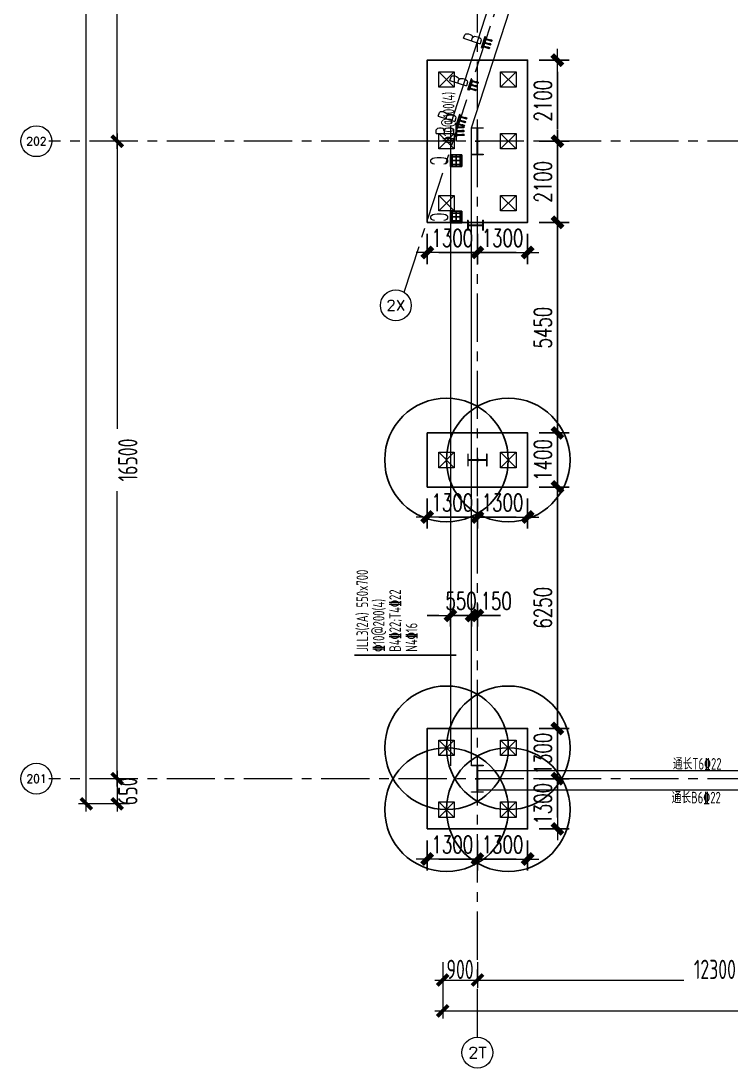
# Model space of a CAD drawing. Extents: x -1201378 to 2367219, y -619313 to 244905.
# Drawn here: x -251880 to -233490, y -71587 to -44484 of the extents above; entities that cross this region are included whole.
import ezdxf
from ezdxf.enums import TextEntityAlignment as Align

# ---------------------------------------------------------------- set-up
doc = ezdxf.new("R2010")
doc.units = 0
doc.header["$LTSCALE"] = 1000
doc.linetypes.add('CENTER', pattern=[2, 1.25, -0.25, 0.25, -0.25])
doc.layers.get('0').update_dxf_attribs({"linetype": 'CONTINUOUS'})
doc.layers.get('Defpoints').update_dxf_attribs({"linetype": 'CONTINUOUS'})
for name, color, linetype in [('!ZN1-填充-8', 8, 'CONTINUOUS'), ('2钢材断面', 2, 'CONTINUOUS'), ('30预埋件', 30, 'CONTINUOUS'), ('40钢材投影', 40, 'CONTINUOUS'), ('A-AXIS-DP', 126, 'CONTINUOUS'), ('ALT_CEN-0-30', 1, 'CENTER'), ('S-DOTE1', 140, 'CENTER'), ('S-HATCH1-W', 252, 'CONTINUOUS'), ('S-SKL-H', 151, 'CONTINUOUS'), ('结构轮廓线', 1, 'CONTINUOUS')]:
    doc.layers.add(name, color=color, linetype=linetype)
for name, color, linetype, lineweight in [('S-axis', 111, 'CONTINUOUS', 0), ('S-bkl', 4, 'CONTINUOUS', 0), ('S-col', 2, 'CONTINUOUS', 0), ('S-dim', 81, 'CONTINUOUS', 0), ('S-dote', 5, 'CENTER', 0), ('S-zhuang', 1, 'CONTINUOUS', 0)]:
    doc.layers.add(name, color=color, linetype=linetype, lineweight=lineweight)
doc.styles.add('_TCH_AXIS', font='COMPLEX', dxfattribs={"bigfont": 'GBCBIG'})
doc.styles.add('DHTEXT-1', font='romans.shx', dxfattribs={"width": 0.7, "bigfont": 'chinese.shx'})
doc.styles.add('SS1', font='tj-romans1.shx', dxfattribs={"width": 0.7, "bigfont": 'tj-hztxt1.shx'})
doc.styles.add('TSSD_Dimension', font='tssdeng.shx', dxfattribs={"width": 0.7, "bigfont": 'hztxt.shx'})
doc.styles.add('样式 1', font='yjkeng.shx', dxfattribs={"width": 0.7, "height": 300, "bigfont": 'yjkchn.shx'})
doc.dimstyles.new('S-150-ARCHI', dxfattribs={"dimscale": 150, "dimtxt": 3, "dimasz": 2, "dimexe": 2, "dimexo": 2, "dimgap": 1, "dimtad": 1, "dimdec": 0, "dimzin": 0, "dimdsep": 46, "dimtxsty": 'SS1', "dimblk1": 'TT', "dimblk2": 'TT', "dimsah": 1, "dimcen": 1, "dimclrd": 256, "dimclre": 256, "dimclrt": 256, "dimadec": 0, "dimazin": 0, "dimtfac": 1, "dimtdec": 0, "dimtix": 1, "dimtmove": 2, "dimatfit": 0, "dimldrblk": 'TT', "dimfxl": 2, "dimtolj": 1, "dimtzin": 0, "dimarcsym": 0})
doc.dimstyles.new('TSSD_200_200', dxfattribs={"dimtxt": 500, "dimasz": 200, "dimexe": 200, "dimexo": 500, "dimgap": 200, "dimtad": 1, "dimdec": 0, "dimzin": 0, "dimdsep": 46, "dimtxsty": 'TSSD_Dimension', "dimblk": 'ARCHTICK', "dimcen": 0, "dimdle": 200, "dimclrt": 7, "dimadec": 0, "dimazin": 0, "dimtfac": 1, "dimtdec": 0, "dimtix": 1, "dimtmove": 2, "dimatfit": 3, "dimfxl": 1, "dimtolj": 1, "dimtzin": 0, "dimarcsym": 0})

# ---------------------------------------------------------------- blocks, each defined once
blk = doc.blocks.new('_ArchTick')
at = {"color": 0, "linetype": 'ByBlock', "const_width": 0.5}
blk.add_lwpolyline([(-0.71, -0.71), (0.71, 0.71)], dxfattribs=at)
blk = doc.blocks.new('*D59')
at = {"layer": 'Defpoints', "color": 0, "transparency": 16777216}
for p in [(-248565, -264098), (-249387, -264748), (-248565, -264748)]:
    blk.add_point(p, dxfattribs=at)
at = {"layer": 'S-axis', "color": 0, "lineweight": -2, "transparency": 16777216}
for p, q in [((-249387, -263898), (-249387, -264948)), ((-249065, -264098), (-249587, -264098)), ((-249065, -264748), (-249587, -264748))]:
    blk.add_line(p, q, dxfattribs=at)
at = {"layer": 'S-axis', "color": 0, "lineweight": -2, "transparency": 16777216, "xscale": 200, "yscale": 200, "zscale": 200}
for p, rotation in [((-249387, -264098), 90), ((-249387, -264748), 270)]:
    blk.add_blockref('_ArchTick', p, dxfattribs=dict(at, rotation=rotation))
at = {"layer": 'S-axis', "color": 7, "transparency": 16777216, "insert": (-249112, -264423), "char_height": 500, "attachment_point": 5, "rotation": 90, "style": 'TSSD_Dimension'}
blk.add_mtext('\\A1;650', dxfattribs=at)
blk = doc.blocks.new('*D60')
at = {"layer": 'Defpoints', "color": 0, "transparency": 16777216}
for p in [(-248565, -247598), (-249387, -264098), (-248565, -264098)]:
    blk.add_point(p, dxfattribs=at)
at = {"layer": 'S-axis', "color": 0, "lineweight": -2, "transparency": 16777216}
for p, q in [((-249387, -247398), (-249387, -255042)), ((-249065, -247598), (-249587, -247598)), ((-249387, -264298), (-249387, -256654)), ((-249065, -264098), (-249587, -264098))]:
    blk.add_line(p, q, dxfattribs=at)
at = {"layer": 'S-axis', "color": 0, "lineweight": -2, "transparency": 16777216, "xscale": 200, "yscale": 200, "zscale": 200}
for p, rotation in [((-249387, -247598), 90), ((-249387, -264098), 270)]:
    blk.add_blockref('_ArchTick', p, dxfattribs=dict(at, rotation=rotation))
at = {"layer": 'S-axis', "color": 7, "transparency": 16777216, "insert": (-249112, -255848), "char_height": 500, "attachment_point": 5, "rotation": 90, "style": 'TSSD_Dimension'}
blk.add_mtext('\\A1;16500', dxfattribs=at)
blk = doc.blocks.new('*D61')
at = {"layer": 'Defpoints', "color": 0, "transparency": 16777216}
for p in [(-248565, -231098), (-249387, -247598), (-248565, -247598)]:
    blk.add_point(p, dxfattribs=at)
at = {"layer": 'S-axis', "color": 0, "lineweight": -2, "transparency": 16777216}
for p, q in [((-249387, -230898), (-249387, -238542)), ((-249065, -231098), (-249587, -231098)), ((-249387, -247798), (-249387, -240154)), ((-249065, -247598), (-249587, -247598))]:
    blk.add_line(p, q, dxfattribs=at)
at = {"layer": 'S-axis', "color": 0, "lineweight": -2, "transparency": 16777216, "xscale": 200, "yscale": 200, "zscale": 200}
for p, rotation in [((-249387, -231098), 90), ((-249387, -247598), 270)]:
    blk.add_blockref('_ArchTick', p, dxfattribs=dict(at, rotation=rotation))
at = {"layer": 'S-axis', "color": 7, "transparency": 16777216, "insert": (-249112, -239348), "char_height": 500, "attachment_point": 5, "rotation": 90, "style": 'TSSD_Dimension'}
blk.add_mtext('\\A1;16500', dxfattribs=at)
blk = doc.blocks.new('*D66')
at = {"layer": 'Defpoints', "color": 0, "transparency": 16777216}
for p in [(-240958, -268348), (-240058, -268348), (-240058, -269308)]:
    blk.add_point(p, dxfattribs=at)
at = {"layer": 'S-axis', "color": 0, "lineweight": -2, "transparency": 16777216}
for p, q in [((-240958, -268848), (-240958, -269508)), ((-240058, -268848), (-240058, -269508)), ((-241158, -269308), (-239858, -269308))]:
    blk.add_line(p, q, dxfattribs=at)
at = {"layer": 'S-axis', "color": 0, "lineweight": -2, "transparency": 16777216, "xscale": 200, "yscale": 200, "zscale": 200, "rotation": 180}
blk.add_blockref('_ArchTick', (-240958, -269308), dxfattribs=at)
at = {"layer": 'S-axis', "color": 0, "lineweight": -2, "transparency": 16777216, "xscale": 200, "yscale": 200, "zscale": 200}
blk.add_blockref('_ArchTick', (-240058, -269308), dxfattribs=at)
at = {"layer": 'S-axis', "color": 7, "transparency": 16777216, "insert": (-240508, -269033), "char_height": 500, "attachment_point": 5, "style": 'TSSD_Dimension'}
blk.add_mtext('\\A1;900', dxfattribs=at)
blk = doc.blocks.new('*D67')
at = {"layer": 'Defpoints', "color": 0, "transparency": 16777216}
for p in [(-240058, -268348), (-227758, -268348), (-227758, -269308)]:
    blk.add_point(p, dxfattribs=at)
at = {"layer": 'S-axis', "color": 0, "lineweight": -2, "transparency": 16777216}
for p, q in [((-240058, -268848), (-240058, -269508)), ((-227758, -268848), (-227758, -269508)), ((-240258, -269308), (-234714, -269308)), ((-227558, -269308), (-233103, -269308))]:
    blk.add_line(p, q, dxfattribs=at)
at = {"layer": 'S-axis', "color": 0, "lineweight": -2, "transparency": 16777216, "xscale": 200, "yscale": 200, "zscale": 200, "rotation": 180}
blk.add_blockref('_ArchTick', (-240058, -269308), dxfattribs=at)
at = {"layer": 'S-axis', "color": 0, "lineweight": -2, "transparency": 16777216, "xscale": 200, "yscale": 200, "zscale": 200}
blk.add_blockref('_ArchTick', (-227758, -269308), dxfattribs=at)
at = {"layer": 'S-axis', "color": 7, "transparency": 16777216, "insert": (-233908, -269033), "char_height": 500, "attachment_point": 5, "style": 'TSSD_Dimension'}
blk.add_mtext('\\A1;12300', dxfattribs=at)
blk = doc.blocks.new('*D92')
at = {"layer": 'Defpoints', "color": 0, "transparency": 16777216}
for p in [(-240958, -268448), (-82958, -268448), (-82958, -270108)]:
    blk.add_point(p, dxfattribs=at)
at = {"layer": 'S-axis', "color": 0, "lineweight": -2, "transparency": 16777216}
for p, q in [((-240958, -268948), (-240958, -270308)), ((-82958, -268948), (-82958, -270308)), ((-241158, -270108), (-162899, -270108)), ((-82758, -270108), (-161018, -270108))]:
    blk.add_line(p, q, dxfattribs=at)
at = {"layer": 'S-axis', "color": 0, "lineweight": -2, "transparency": 16777216, "xscale": 200, "yscale": 200, "zscale": 200, "rotation": 180}
blk.add_blockref('_ArchTick', (-240958, -270108), dxfattribs=at)
at = {"layer": 'S-axis', "color": 0, "lineweight": -2, "transparency": 16777216, "xscale": 200, "yscale": 200, "zscale": 200}
blk.add_blockref('_ArchTick', (-82958, -270108), dxfattribs=at)
at = {"layer": 'S-axis', "color": 7, "transparency": 16777216, "insert": (-161958, -269833), "char_height": 500, "attachment_point": 5, "style": 'TSSD_Dimension'}
blk.add_mtext('\\A1;158000', dxfattribs=at)
blk = doc.blocks.new('*D114')
at = {"layer": 'Defpoints', "color": 0, "transparency": 16777216}
for p in [(-248665, -180948), (-250187, -264748), (-248665, -264748)]:
    blk.add_point(p, dxfattribs=at)
at = {"layer": 'S-axis', "color": 0, "lineweight": -2, "transparency": 16777216}
for p, q in [((-250187, -180748), (-250187, -222015)), ((-249165, -180948), (-250387, -180948)), ((-250187, -264948), (-250187, -223681)), ((-249165, -264748), (-250387, -264748))]:
    blk.add_line(p, q, dxfattribs=at)
at = {"layer": 'S-axis', "color": 0, "lineweight": -2, "transparency": 16777216, "xscale": 200, "yscale": 200, "zscale": 200}
for p, rotation in [((-250187, -180948), 90), ((-250187, -264748), 270)]:
    blk.add_blockref('_ArchTick', p, dxfattribs=dict(at, rotation=rotation))
at = {"layer": 'S-axis', "color": 7, "transparency": 16777216, "insert": (-249912, -222848), "char_height": 500, "attachment_point": 5, "rotation": 90, "style": 'TSSD_Dimension'}
blk.add_mtext('\\A1;83800', dxfattribs=at)
blk = doc.blocks.new('nt66')
at = {"layer": 'S-col'}
blk.add_lwpolyline([(-195790, 766820), (-195490, 766820), (-195490, 766808), (-195636, 766808), (-195636, 766132), (-195490, 766132), (-195490, 766120), (-195790, 766120), (-195790, 766132), (-195644, 766132), (-195644, 766808), (-195790, 766808)], close=True, dxfattribs=at)
blk = doc.blocks.new('33333')
for p in [(-89514, -109900), (-89514, -126400)]:
    blk.add_blockref('nt66', p)
blk = doc.blocks.new('S-ZHUANG-400')
at = {"layer": 'S-zhuang'}
for p, q in [((200, -200), (-200, 200)), ((-200, -200), (200, 200))]:
    blk.add_line(p, q, dxfattribs=at)
blk.add_lwpolyline([(-200, 200), (200, 200), (200, -200), (-200, -200)], close=True, dxfattribs=at)
blk = doc.blocks.new('CT2')
at = {"layer": 'Defpoints'}
for centre in [(-193625, -186366), (-193625, -187966)]:
    blk.add_circle(centre, 1600, dxfattribs=at)
at = {"layer": 'S-DOTE1', "ltscale": 0.25}
for p, q in [((-193565, -187166), (-193685, -187166)), ((-193625, -187226), (-193625, -187106))]:
    blk.add_line(p, q, dxfattribs=at)
at = {"layer": 'S-HATCH1-W'}
blk.add_lwpolyline([(-194325, -185866), (-192925, -185866), (-192925, -188466), (-194325, -188466)], close=True, dxfattribs=at)
at = {"layer": 'S-zhuang'}
for p in [(-193625, -186366), (-193625, -187966)]:
    blk.add_blockref('S-ZHUANG-400', p, dxfattribs=at)
blk = doc.blocks.new('CT4')
at = {"layer": 'Defpoints'}
for centre in [(-100831, -168442), (-99231, -168442), (-100831, -170042), (-99231, -170042)]:
    blk.add_circle(centre, 1600, dxfattribs=at)
at = {"layer": 'S-DOTE1', "ltscale": 0.25}
for p, q in [((-99971, -169242), (-100091, -169242)), ((-100031, -169182), (-100031, -169302))]:
    blk.add_line(p, q, dxfattribs=at)
at = {"layer": 'S-HATCH1-W'}
blk.add_lwpolyline([(-101331, -170542), (-101331, -167942), (-98731, -167942), (-98731, -170542)], close=True, dxfattribs=at)
at = {"layer": 'S-zhuang', "rotation": 90.00000000000001}
for p in [(-100831, -168442), (-99231, -168442), (-100831, -170042), (-99231, -170042)]:
    blk.add_blockref('S-ZHUANG-400', p, dxfattribs=at)
blk = doc.blocks.new('TT')
blk.add_line((-0.969, 0), (0.969, 0))
at = {"const_width": 0.45}
blk.add_lwpolyline([(-0.442, -0.442), (0.442, 0.442)], dxfattribs=at)
blk = doc.blocks.new('*D2177')
at = {"layer": 'Defpoints', "color": 0, "transparency": 16777216}
for p in [(-241358, -65398), (-240058, -65398), (-240058, -66177)]:
    blk.add_point(p, dxfattribs=at)
at = {"layer": 'S-dim', "lineweight": -2, "transparency": 16777216}
for p, q in [((-241358, -65698), (-241358, -66477)), ((-240058, -65698), (-240058, -66477)), ((-241058, -66177), (-240358, -66177))]:
    blk.add_line(p, q, dxfattribs=at)
at = {"layer": 'S-dim', "lineweight": -2, "transparency": 16777216, "xscale": 300, "yscale": 300, "zscale": 300, "rotation": 180}
blk.add_blockref('TT', (-241358, -66177), dxfattribs=at)
at = {"layer": 'S-dim', "lineweight": -2, "transparency": 16777216, "xscale": 300, "yscale": 300, "zscale": 300}
blk.add_blockref('TT', (-240058, -66177), dxfattribs=at)
at = {"layer": 'S-dim', "transparency": 16777216, "insert": (-240708, -65802), "char_height": 450, "attachment_point": 5, "style": 'SS1'}
blk.add_mtext('\\A1;1300', dxfattribs=at)
blk = doc.blocks.new('*D2178')
at = {"layer": 'Defpoints', "color": 0, "transparency": 16777216}
for p in [(-240058, -65398), (-238758, -65398), (-238758, -66177)]:
    blk.add_point(p, dxfattribs=at)
at = {"layer": 'S-dim', "lineweight": -2, "transparency": 16777216}
for p, q in [((-240058, -65698), (-240058, -66477)), ((-238758, -65698), (-238758, -66477)), ((-239758, -66177), (-239058, -66177))]:
    blk.add_line(p, q, dxfattribs=at)
at = {"layer": 'S-dim', "lineweight": -2, "transparency": 16777216, "xscale": 300, "yscale": 300, "zscale": 300, "rotation": 180}
blk.add_blockref('TT', (-240058, -66177), dxfattribs=at)
at = {"layer": 'S-dim', "lineweight": -2, "transparency": 16777216, "xscale": 300, "yscale": 300, "zscale": 300}
blk.add_blockref('TT', (-238758, -66177), dxfattribs=at)
at = {"layer": 'S-dim', "transparency": 16777216, "insert": (-239408, -65802), "char_height": 450, "attachment_point": 5, "style": 'SS1'}
blk.add_mtext('\\A1;1300', dxfattribs=at)
blk = doc.blocks.new('*D2179')
at = {"layer": 'Defpoints', "color": 0, "transparency": 16777216}
for p in [(-238758, -64098), (-237987, -64098), (-238758, -65398)]:
    blk.add_point(p, dxfattribs=at)
at = {"layer": 'S-dim', "lineweight": -2, "transparency": 16777216}
for p, q in [((-238458, -64098), (-237687, -64098)), ((-237987, -65098), (-237987, -64398)), ((-238458, -65398), (-237687, -65398))]:
    blk.add_line(p, q, dxfattribs=at)
at = {"layer": 'S-dim', "lineweight": -2, "transparency": 16777216, "xscale": 300, "yscale": 300, "zscale": 300}
for p, rotation in [((-237987, -64098), 90), ((-237987, -65398), 270)]:
    blk.add_blockref('TT', p, dxfattribs=dict(at, rotation=rotation))
at = {"layer": 'S-dim', "transparency": 16777216, "insert": (-238362, -64748), "char_height": 450, "attachment_point": 5, "rotation": 90, "style": 'SS1'}
blk.add_mtext('\\A1;1300', dxfattribs=at)
blk = doc.blocks.new('*D2180')
at = {"layer": 'Defpoints', "color": 0, "transparency": 16777216}
for p in [(-238758, -62798), (-237987, -62798), (-238758, -64098)]:
    blk.add_point(p, dxfattribs=at)
at = {"layer": 'S-dim', "lineweight": -2, "transparency": 16777216}
for p, q in [((-238458, -62798), (-237687, -62798)), ((-237987, -63798), (-237987, -63098)), ((-238458, -64098), (-237687, -64098))]:
    blk.add_line(p, q, dxfattribs=at)
at = {"layer": 'S-dim', "lineweight": -2, "transparency": 16777216, "xscale": 300, "yscale": 300, "zscale": 300}
for p, rotation in [((-237987, -62798), 90), ((-237987, -64098), 270)]:
    blk.add_blockref('TT', p, dxfattribs=dict(at, rotation=rotation))
at = {"layer": 'S-dim', "transparency": 16777216, "insert": (-238362, -63448), "char_height": 450, "attachment_point": 5, "rotation": 90, "style": 'SS1'}
blk.add_mtext('\\A1;1300', dxfattribs=at)
blk = doc.blocks.new('*D2445')
at = {"layer": 'Defpoints', "color": 0, "transparency": 16777216}
for p in [(-241358, -49698), (-240058, -49698), (-240058, -50477)]:
    blk.add_point(p, dxfattribs=at)
at = {"layer": 'S-dim', "lineweight": -2, "transparency": 16777216}
for p, q in [((-241358, -49998), (-241358, -50777)), ((-240058, -49998), (-240058, -50777)), ((-241058, -50477), (-240358, -50477))]:
    blk.add_line(p, q, dxfattribs=at)
at = {"layer": 'S-dim', "lineweight": -2, "transparency": 16777216, "xscale": 300, "yscale": 300, "zscale": 300, "rotation": 180}
blk.add_blockref('TT', (-241358, -50477), dxfattribs=at)
at = {"layer": 'S-dim', "lineweight": -2, "transparency": 16777216, "xscale": 300, "yscale": 300, "zscale": 300}
blk.add_blockref('TT', (-240058, -50477), dxfattribs=at)
at = {"layer": 'S-dim', "transparency": 16777216, "insert": (-240708, -50102), "char_height": 450, "attachment_point": 5, "style": 'SS1'}
blk.add_mtext('\\A1;1300', dxfattribs=at)
blk = doc.blocks.new('*D2446')
at = {"layer": 'Defpoints', "color": 0, "transparency": 16777216}
for p in [(-240058, -49698), (-238758, -49698), (-238758, -50477)]:
    blk.add_point(p, dxfattribs=at)
at = {"layer": 'S-dim', "lineweight": -2, "transparency": 16777216}
for p, q in [((-240058, -49998), (-240058, -50777)), ((-238758, -49998), (-238758, -50777)), ((-239758, -50477), (-239058, -50477))]:
    blk.add_line(p, q, dxfattribs=at)
at = {"layer": 'S-dim', "lineweight": -2, "transparency": 16777216, "xscale": 300, "yscale": 300, "zscale": 300, "rotation": 180}
blk.add_blockref('TT', (-240058, -50477), dxfattribs=at)
at = {"layer": 'S-dim', "lineweight": -2, "transparency": 16777216, "xscale": 300, "yscale": 300, "zscale": 300}
blk.add_blockref('TT', (-238758, -50477), dxfattribs=at)
at = {"layer": 'S-dim', "transparency": 16777216, "insert": (-239408, -50102), "char_height": 450, "attachment_point": 5, "style": 'SS1'}
blk.add_mtext('\\A1;1300', dxfattribs=at)
blk = doc.blocks.new('*D2447')
at = {"layer": 'Defpoints', "color": 0, "transparency": 16777216}
for p in [(-238758, -47598), (-237987, -47598), (-238758, -49698)]:
    blk.add_point(p, dxfattribs=at)
at = {"layer": 'S-dim', "lineweight": -2, "transparency": 16777216}
for p, q in [((-238458, -47598), (-237687, -47598)), ((-237987, -49398), (-237987, -47898)), ((-238458, -49698), (-237687, -49698))]:
    blk.add_line(p, q, dxfattribs=at)
at = {"layer": 'S-dim', "lineweight": -2, "transparency": 16777216, "xscale": 300, "yscale": 300, "zscale": 300}
for p, rotation in [((-237987, -47598), 90), ((-237987, -49698), 270)]:
    blk.add_blockref('TT', p, dxfattribs=dict(at, rotation=rotation))
at = {"layer": 'S-dim', "transparency": 16777216, "insert": (-238362, -48648), "char_height": 450, "attachment_point": 5, "rotation": 90, "style": 'SS1'}
blk.add_mtext('\\A1;2100', dxfattribs=at)
blk = doc.blocks.new('*D2448')
at = {"layer": 'Defpoints', "color": 0, "transparency": 16777216}
for p in [(-238758, -45498), (-237987, -45498), (-238758, -47598)]:
    blk.add_point(p, dxfattribs=at)
at = {"layer": 'S-dim', "lineweight": -2, "transparency": 16777216}
for p, q in [((-238458, -45498), (-237687, -45498)), ((-237987, -47298), (-237987, -45798)), ((-238458, -47598), (-237687, -47598))]:
    blk.add_line(p, q, dxfattribs=at)
at = {"layer": 'S-dim', "lineweight": -2, "transparency": 16777216, "xscale": 300, "yscale": 300, "zscale": 300}
for p, rotation in [((-237987, -45498), 90), ((-237987, -47598), 270)]:
    blk.add_blockref('TT', p, dxfattribs=dict(at, rotation=rotation))
at = {"layer": 'S-dim', "transparency": 16777216, "insert": (-238362, -46548), "char_height": 450, "attachment_point": 5, "rotation": 90, "style": 'SS1'}
blk.add_mtext('\\A1;2100', dxfattribs=at)
blk = doc.blocks.new('*D2459')
at = {"layer": 'Defpoints', "color": 0, "transparency": 16777216}
for p in [(-241358, -56548), (-240058, -56548), (-240058, -57325)]:
    blk.add_point(p, dxfattribs=at)
at = {"layer": 'S-dim', "lineweight": -2, "transparency": 16777216}
for p, q in [((-241358, -56848), (-241358, -57625)), ((-240058, -56848), (-240058, -57625)), ((-241058, -57325), (-240358, -57325))]:
    blk.add_line(p, q, dxfattribs=at)
at = {"layer": 'S-dim', "lineweight": -2, "transparency": 16777216, "xscale": 300, "yscale": 300, "zscale": 300, "rotation": 180}
blk.add_blockref('TT', (-241358, -57325), dxfattribs=at)
at = {"layer": 'S-dim', "lineweight": -2, "transparency": 16777216, "xscale": 300, "yscale": 300, "zscale": 300}
blk.add_blockref('TT', (-240058, -57325), dxfattribs=at)
at = {"layer": 'S-dim', "transparency": 16777216, "insert": (-240708, -56950), "char_height": 450, "attachment_point": 5, "style": 'SS1'}
blk.add_mtext('\\A1;1300', dxfattribs=at)
blk = doc.blocks.new('*D2460')
at = {"layer": 'Defpoints', "color": 0, "transparency": 16777216}
for p in [(-240058, -56548), (-238758, -56548), (-238758, -57325)]:
    blk.add_point(p, dxfattribs=at)
at = {"layer": 'S-dim', "lineweight": -2, "transparency": 16777216}
for p, q in [((-240058, -56848), (-240058, -57625)), ((-238758, -56848), (-238758, -57625)), ((-239758, -57325), (-239058, -57325))]:
    blk.add_line(p, q, dxfattribs=at)
at = {"layer": 'S-dim', "lineweight": -2, "transparency": 16777216, "xscale": 300, "yscale": 300, "zscale": 300, "rotation": 180}
blk.add_blockref('TT', (-240058, -57325), dxfattribs=at)
at = {"layer": 'S-dim', "lineweight": -2, "transparency": 16777216, "xscale": 300, "yscale": 300, "zscale": 300}
blk.add_blockref('TT', (-238758, -57325), dxfattribs=at)
at = {"layer": 'S-dim', "transparency": 16777216, "insert": (-239408, -56950), "char_height": 450, "attachment_point": 5, "style": 'SS1'}
blk.add_mtext('\\A1;1300', dxfattribs=at)
blk = doc.blocks.new('*D2461')
at = {"layer": 'Defpoints', "color": 0, "transparency": 16777216}
for p in [(-238758, -56548), (-237987, -56548), (-238758, -62798)]:
    blk.add_point(p, dxfattribs=at)
at = {"layer": 'S-dim', "lineweight": -2, "transparency": 16777216}
for p, q in [((-238458, -56548), (-237687, -56548)), ((-237987, -62498), (-237987, -56848)), ((-238458, -62798), (-237687, -62798))]:
    blk.add_line(p, q, dxfattribs=at)
at = {"layer": 'S-dim', "lineweight": -2, "transparency": 16777216, "xscale": 300, "yscale": 300, "zscale": 300}
for p, rotation in [((-237987, -56548), 90), ((-237987, -62798), 270)]:
    blk.add_blockref('TT', p, dxfattribs=dict(at, rotation=rotation))
at = {"layer": 'S-dim', "transparency": 16777216, "insert": (-238362, -59673), "char_height": 450, "attachment_point": 5, "rotation": 90, "style": 'SS1'}
blk.add_mtext('\\A1;6250', dxfattribs=at)
blk = doc.blocks.new('*D2462')
at = {"layer": 'Defpoints', "color": 0, "transparency": 16777216}
for p in [(-238758, -55148), (-237987, -55148), (-238758, -56548)]:
    blk.add_point(p, dxfattribs=at)
at = {"layer": 'S-dim', "lineweight": -2, "transparency": 16777216}
for p, q in [((-238458, -55148), (-237687, -55148)), ((-237987, -56248), (-237987, -55448)), ((-238458, -56548), (-237687, -56548))]:
    blk.add_line(p, q, dxfattribs=at)
at = {"layer": 'S-dim', "lineweight": -2, "transparency": 16777216, "xscale": 300, "yscale": 300, "zscale": 300}
for p, rotation in [((-237987, -55148), 90), ((-237987, -56548), 270)]:
    blk.add_blockref('TT', p, dxfattribs=dict(at, rotation=rotation))
at = {"layer": 'S-dim', "transparency": 16777216, "insert": (-238362, -55848), "char_height": 450, "attachment_point": 5, "rotation": 90, "style": 'SS1'}
blk.add_mtext('\\A1;1400', dxfattribs=at)
blk = doc.blocks.new('*D2463')
at = {"layer": 'Defpoints', "color": 0, "transparency": 16777216}
for p in [(-238758, -49698), (-237987, -49698), (-238758, -55148)]:
    blk.add_point(p, dxfattribs=at)
at = {"layer": 'S-dim', "lineweight": -2, "transparency": 16777216}
for p, q in [((-238458, -49698), (-237687, -49698)), ((-237987, -54848), (-237987, -49998)), ((-238458, -55148), (-237687, -55148))]:
    blk.add_line(p, q, dxfattribs=at)
at = {"layer": 'S-dim', "lineweight": -2, "transparency": 16777216, "xscale": 300, "yscale": 300, "zscale": 300}
for p, rotation in [((-237987, -49698), 90), ((-237987, -55148), 270)]:
    blk.add_blockref('TT', p, dxfattribs=dict(at, rotation=rotation))
at = {"layer": 'S-dim', "transparency": 16777216, "insert": (-238362, -52423), "char_height": 450, "attachment_point": 5, "rotation": 90, "style": 'SS1'}
blk.add_mtext('\\A1;5450', dxfattribs=at)
blk = doc.blocks.new('*D6407')
at = {"layer": 'Defpoints', "color": 0, "transparency": 16777216}
for p in [(-240208, -59872), (-240758, -60458), (-240208, -60458)]:
    blk.add_point(p, dxfattribs=at)
at = {"layer": 'S-dim', "lineweight": -2, "transparency": 16777216}
for p, q in [((-240758, -60158), (-240758, -59572)), ((-240208, -60158), (-240208, -59572)), ((-241058, -59872), (-241358, -59872)), ((-240758, -59872), (-240208, -59872)), ((-239908, -59872), (-239608, -59872))]:
    blk.add_line(p, q, dxfattribs=at)
at = {"layer": 'S-dim', "lineweight": -2, "transparency": 16777216, "xscale": 300, "yscale": 300, "zscale": 300}
blk.add_blockref('TT', (-240758, -59872), dxfattribs=at)
at = {"layer": 'S-dim', "lineweight": -2, "transparency": 16777216, "xscale": 300, "yscale": 300, "zscale": 300, "rotation": 180}
blk.add_blockref('TT', (-240208, -59872), dxfattribs=at)
at = {"layer": 'S-dim', "transparency": 16777216, "insert": (-240483, -59497), "char_height": 450, "attachment_point": 5, "style": 'SS1'}
blk.add_mtext('\\A1;550', dxfattribs=at)
blk = doc.blocks.new('*D6408')
at = {"layer": 'Defpoints', "color": 0, "transparency": 16777216}
for p in [(-240058, -59872), (-240208, -60458), (-240058, -60458)]:
    blk.add_point(p, dxfattribs=at)
at = {"layer": 'S-dim', "lineweight": -2, "transparency": 16777216}
for p, q in [((-240208, -60158), (-240208, -59572)), ((-240058, -60158), (-240058, -59572)), ((-240508, -59872), (-240808, -59872)), ((-240208, -59872), (-240058, -59872)), ((-239758, -59872), (-239458, -59872))]:
    blk.add_line(p, q, dxfattribs=at)
at = {"layer": 'S-dim', "lineweight": -2, "transparency": 16777216, "xscale": 300, "yscale": 300, "zscale": 300}
blk.add_blockref('TT', (-240208, -59872), dxfattribs=at)
at = {"layer": 'S-dim', "lineweight": -2, "transparency": 16777216, "xscale": 300, "yscale": 300, "zscale": 300, "rotation": 180}
blk.add_blockref('TT', (-240058, -59872), dxfattribs=at)
at = {"layer": 'S-dim', "transparency": 16777216, "insert": (-239572, -59497), "char_height": 450, "attachment_point": 5, "style": 'SS1'}
blk.add_mtext('\\A1;150', dxfattribs=at)
blk = doc.blocks.new('20250903183753')
at = {"layer": '2钢材断面'}
for p, q in [((150, 0), (-150, 0)), ((-150, 0), (-150, -300)), ((150, -300), (150, 0)), ((-150, -300), (150, -300))]:
    blk.add_line(p, q, dxfattribs=at)
at = {"layer": '40钢材投影'}
for centre, radius in [((-100, -50), 12), ((-100, -150), 12), ((-100, -250), 12), ((-100, -50), 6), ((-100, -150), 6), ((-100, -250), 6), ((0, -50), 12), ((0, -150), 12), ((0, -250), 12), ((0, -50), 6), ((0, -150), 6), ((0, -250), 6), ((100, -50), 12), ((100, -150), 12), ((100, -251), 12), ((100, -50), 6), ((100, -150), 6), ((100, -251), 6)]:
    blk.add_circle(centre, radius, dxfattribs=at)
at = {"layer": 'ALT_CEN-0-30', "ltscale": 20}
for p, q in [((-100, 0), (-100, -300)), ((0, 0), (0, -300)), ((100, 0), (100, -300)), ((-150, -50), (150, -50)), ((-150, -150), (150, -150)), ((-150, -250), (150, -250))]:
    blk.add_line(p, q, dxfattribs=at)
blk = doc.blocks.new('20250903183821')
at = {"ltscale": 50}
blk.add_blockref('20250903183753', (0, 0), dxfattribs=at)
at = {"layer": '30预埋件', "style": 'DHTEXT-1', "text_generation_flag": 6, "width": 0.55}
blk.add_attdef('B', (-105, 65), '', height=450, rotation=180, dxfattribs=at)
blk = doc.blocks.new('234')
at = {"layer": '!ZN1-填充-8'}
h = blk.add_hatch(color=252, dxfattribs=at)
h.dxf.hatch_style = 1
h.paths.add_polyline_path([(-105, -10), (-113, -10), (-105, -18)])
h = blk.add_hatch(color=252, dxfattribs=at)
h.dxf.hatch_style = 1
h.paths.add_polyline_path([(-95, -18), (-105, -18), (-105, -10), (-95, -10)])
h = blk.add_hatch(color=252, dxfattribs=at)
h.dxf.hatch_style = 1
h.paths.add_polyline_path([(-95, -10), (-87, -10), (-95, -18)])
h = blk.add_hatch(color=252, dxfattribs=at)
h.dxf.hatch_style = 1
h.paths.add_polyline_path([(-5, -10), (-13, -10), (-5, -18)])
h = blk.add_hatch(color=252, dxfattribs=at)
h.dxf.hatch_style = 1
h.paths.add_polyline_path([(5, -18), (-5, -18), (-5, -10), (5, -10)])
h = blk.add_hatch(color=252, dxfattribs=at)
h.dxf.hatch_style = 1
h.paths.add_polyline_path([(5, -10), (13, -10), (5, -18)])
h = blk.add_hatch(color=252, dxfattribs=at)
h.dxf.hatch_style = 1
h.paths.add_polyline_path([(95, -10), (87, -10), (95, -18)])
h = blk.add_hatch(color=252, dxfattribs=at)
h.dxf.hatch_style = 1
h.paths.add_polyline_path([(105, -18), (95, -18), (95, -10), (105, -10)])
h = blk.add_hatch(color=252, dxfattribs=at)
h.dxf.hatch_style = 1
h.paths.add_polyline_path([(105, -10), (113, -10), (105, -18)])
at = {"layer": '2钢材断面'}
for p, q in [((-150, 0), (-150, -10)), ((150, 0), (-150, 0)), ((150, 0), (150, -10)), ((-94, -10), (-150, -10)), ((0, -10), (-94, -10)), ((106, -10), (0, -10)), ((150, -10), (106, -10))]:
    blk.add_line(p, q, dxfattribs=at)
at = {"layer": '40钢材投影'}
for p, q in [((-105, -18), (-113, -10)), ((-105, -10), (-105, -200)), ((-95, -200), (-105, -200)), ((-95, -10), (-95, -200)), ((-95, -18), (-87, -10)), ((-5, -18), (-13, -10)), ((-5, -10), (-5, -200)), ((5, -200), (-5, -200)), ((5, -10), (5, -200)), ((5, -18), (13, -10)), ((95, -18), (87, -10)), ((95, -10), (95, -200)), ((105, -200), (95, -200)), ((105, -10), (105, -200)), ((105, -18), (113, -10))]:
    blk.add_line(p, q, dxfattribs=at)
for points in [[(-95, -172), (-95, -150), (-85, -150), (-85, -200), (-95, -200), (-95, -184)], [(5, -172), (5, -150), (15, -150), (15, -200), (5, -200), (5, -184)], [(105, -172), (105, -150), (115, -150), (115, -200), (105, -200), (105, -184)]]:
    blk.add_lwpolyline(points, dxfattribs=at)
at = {"layer": 'ALT_CEN-0-30', "ltscale": 0.3}
for p, q in [((-100, 0), (-100, -215)), ((0, 0), (0, -215)), ((100, 0), (100, -215))]:
    blk.add_line(p, q, dxfattribs=at)
blk = doc.blocks.new('20250912155743')
at = {"layer": '40钢材投影', "color": 2, "ltscale": 500, "rotation": 72.02175323771912}
blk.add_blockref('234', (0, 0), dxfattribs=at)
blk = doc.blocks.new('2#轴网')
at = {"layer": 'S-axis'}
for centre in [(-251479.7, -247597), (-242170.8, -251846.6), (-251479.7, -264097), (-240058.5, -271187)]:
    blk.add_circle(centre, 400, dxfattribs=at)
at = {"layer": 'S-dote'}
for p, q in [((-240058.5, -270787), (-240058.5, -175198.2)), ((-74854.3, -247598.2), (-251154.3, -247598.2)), ((-74854.3, -264098.2), (-251154.3, -264098.2))]:
    blk.add_line(p, q, dxfattribs=at)
blk.add_lwpolyline([(-241957, -251508.6), (-218110.9, -178014.1)], dxfattribs=at)
at = {"layer": 'S-axis', "style": '_TCH_AXIS'}
for s, height, p, p2 in [('202', 202.97, (-251740.6, -247698.5), (-251218.7, -247698.5)), ('2X', 270.86, (-242415.9, -251982), (-241925.8, -251982)), ('201', 220.59, (-251737, -264207.3), (-251222.3, -264207.3)), ('2T', 288.12, (-240298.6, -271331.1), (-239818.4, -271331.1))]:
    blk.add_text(s, height=height, dxfattribs=at).set_placement(p, p2, align=Align.FIT)
at = {"layer": 'S-axis'}
for base, p1, p2, angle, picture, middle in [((-250186.9, -264748.2), (-248664.7, -180948.2), (-248664.7, -264748.2), 270, '*D114', (-249911.9, -222848.2)), ((-249386.9, -247598.2), (-248564.7, -231098.2), (-248564.7, -247598.2), 270, '*D61', (-249111.9, -239348.2)), ((-249386.9, -264098.2), (-248564.7, -247598.2), (-248564.7, -264098.2), 270, '*D60', (-249111.9, -255848.2)), ((-249386.9, -264748.2), (-248564.7, -264098.2), (-248564.7, -264748.2), 270, '*D59', (-249111.9, -264423.2)), ((-240058.5, -269308.2), (-240958.5, -268348.2), (-240058.5, -268348.2), 0, '*D66', (-240508.5, -269033.2)), ((-82958.5, -270108.2), (-240958.5, -268448.2), (-82958.5, -268448.2), 0, '*D92', (-161958.5, -269833.2)), ((-227758.5, -269308.2), (-240058.5, -268348.2), (-227758.5, -268348.2), 0, '*D67', (-233908.5, -269033.2))]:
    dim = blk.add_linear_dim(base=base, p1=p1, p2=p2, angle=angle, dimstyle='TSSD_200_200', dxfattribs=at)
    dim.commit()
    dim.dimension.update_dxf_attribs({"geometry": picture, "text_midpoint": middle, "dimtype": 161})

msp = doc.modelspace()

# ---------------------------------------------------------------- linework, layer by layer
at = {"layer": 'A-AXIS-DP', "color": 1, "ltscale": 10000}
msp.add_lwpolyline([(-240296.5, -49648.3), (-240308.5, -49648.3), (-240308.5, -49898.3), (-240296.5, -49898.3), (-240296.5, -49777.3), (-239920.5, -49777.3), (-239920.5, -49898.3), (-239908.5, -49898.3), (-239908.5, -49648.3), (-239920.5, -49648.3), (-239920.5, -49769.3), (-240296.5, -49769.3)], close=True, dxfattribs=at)
at = {"layer": 'S-bkl'}
for p, q in [((-219387.2, 18698), (-240750.9, -47140.8)), ((-240208.5, -47250.2), (-218937.8, 18301.8)), ((-240758.5, -47187), (-240758.5, -63760.2)), ((-240208.5, -63760.2), (-240208.5, -47250.2)), ((-83754.5, -64398.2), (-240062.5, -64398.2))]:
    msp.add_line(p, q, dxfattribs=at)
msp.add_lwpolyline([(-83754.5, -63898.2), (-240062.5, -63898.2)], dxfattribs=at)
at = {"layer": 'S-col'}
msp.add_lwpolyline([(-239808.5, -55998.2), (-239808.5, -55698.2), (-239820.5, -55698.2), (-239820.5, -55844.2), (-240296.5, -55844.2), (-240296.5, -55698.2), (-240308.5, -55698.2), (-240308.5, -55998.2), (-240296.5, -55998.2), (-240296.5, -55852.2), (-239820.5, -55852.2), (-239820.5, -55998.2)], close=True, dxfattribs=at)
at = {"layer": 'S-DOTE1', "ltscale": 0.25}
for p, q in [((-239998.5, -47598.2), (-240118.5, -47598.2)), ((-240058.5, -47538.2), (-240058.5, -47658.2))]:
    msp.add_line(p, q, dxfattribs=at)
at = {"layer": 'S-HATCH1-W'}
msp.add_lwpolyline([(-241358.5, -49698.2), (-241358.5, -45498.2), (-238758.5, -45498.2), (-238758.5, -49698.2)], close=True, dxfattribs=at)
at = {"layer": 'S-SKL-H'}
msp.add_line((-240608.5, -60898.1), (-243238.9, -60898.1), dxfattribs=at)
at = {"layer": '结构轮廓线', "color": 1, "ltscale": 500}
msp.add_line((-240608.5, -47187.9), (-240608.5, -47598.2), dxfattribs=at)

# ---------------------------------------------------------------- block references
at = {"ltscale": 500}
ref = msp.add_blockref('20250903183821', (-240758.5, -48098.2), dxfattribs=dict(at, xscale=-1, rotation=89.9523075643417))
ref.add_attrib('B', 'C', (-241273.3, -47992.3), dxfattribs={"layer": '30预埋件', "height": 450, "rotation": 89.95231, "style": 'DHTEXT-1', "text_generation_flag": 6, "width": 0.55})
ref = msp.add_blockref('20250903183821', (-240758.5, -49558.1), dxfattribs=dict(at, xscale=-1, rotation=89.9523075643417))
ref.add_attrib('B', 'C', (-241273.3, -49452.2), dxfattribs={"layer": '30预埋件', "height": 450, "rotation": 89.95231, "style": 'DHTEXT-1', "text_generation_flag": 6, "width": 0.55})
at = {"layer": 'S-axis'}
msp.add_blockref('2#轴网', (0, 200000), dxfattribs=at)
at = {"layer": 'S-col'}
msp.add_blockref('33333', (45095.7, -704168.2), dxfattribs=at)
at = {"layer": 'S-zhuang'}
for name, p, rotation in [('S-ZHUANG-400', (-240858.5, -45998.2), 90.00000000000001), ('S-ZHUANG-400', (-239258.5, -45998.2), 90.00000000000001), ('S-ZHUANG-400', (-240858.5, -47598.2), 90.00000000000001), ('S-ZHUANG-400', (-239258.5, -47598.2), 90.00000000000001), ('S-ZHUANG-400', (-240858.5, -49198.2), 90.00000000000001), ('S-ZHUANG-400', (-239258.5, -49198.2), 90.00000000000001), ('CT2', (-427224.7, 137776.6), 90)]:
    msp.add_blockref(name, p, dxfattribs=dict(at, rotation=rotation))
msp.add_blockref('CT4', (-140027.3, 105143.8), dxfattribs=at)
at = {"layer": '结构轮廓线', "ltscale": 500}
ref = msp.add_blockref('20250912155743', (-239908.2, -45033.6), dxfattribs=at)
ref.add_attrib('B', 'B', (-240003.4, -45113.3), dxfattribs={"layer": '30预埋件', "height": 450, "rotation": 251.93351, "style": 'DHTEXT-1', "text_generation_flag": 6, "width": 0.55})
ref = msp.add_blockref('20250912155743', (-240261.7, -46123.3), dxfattribs=at)
ref.add_attrib('B', 'B', (-240357, -46203), dxfattribs={"layer": '30预埋件', "height": 450, "rotation": 251.93351, "style": 'DHTEXT-1', "text_generation_flag": 6, "width": 0.55})
ref = msp.add_blockref('20250912155743', (-240562.2, -47045.2), dxfattribs=at)
ref.add_attrib('B', 'B', (-240657.5, -47125), dxfattribs={"layer": '30预埋件', "height": 450, "rotation": 251.93351, "style": 'DHTEXT-1', "text_generation_flag": 6, "width": 0.55})
ref = msp.add_blockref('20250912155743', (-240608.5, -47337.9), dxfattribs=dict(at, rotation=17.97824676223807))
ref.add_attrib('B', 'B', (-240674.5, -47443.2), dxfattribs={"layer": '30预埋件', "height": 450, "rotation": 269.91175, "style": 'DHTEXT-1', "text_generation_flag": 6, "width": 0.55})

# ---------------------------------------------------------------- texts
at = {"layer": 'S-SKL-H', "style": '样式 1', "width": 0.7}
for s, p in [('%%13210@100(4)', (-240655.4, -47650.9)), ('JLL3(2A) 550x700', (-242890.1, -60811)), ('B4%%13222;T4%%13222', (-242040.1, -60811)), ('%%13210@200(4)', (-242465.1, -60811)), ('N4%%13216', (-241615.1, -60811))]:
    msp.add_text(s, height=300, rotation=90, dxfattribs=at).set_placement(p)
for s, p in [('通长T6%%13222', (-234996.4, -63862.3)), ('通长B6%%13222', (-235029.4, -64736.2))]:
    msp.add_text(s, height=300, dxfattribs=at).set_placement(p)

# ---------------------------------------------------------------- dimensions: what is measured, and where the dimension line sits
at = {"layer": 'S-dim'}
for base, p1, p2, picture, middle in [((-237986.9, -45498.2), (-238758.5, -47598.2), (-238758.5, -45498.2), '*D2448', (-238361.9, -46548.2)), ((-237986.9, -47598.2), (-238758.5, -49698.2), (-238758.5, -47598.2), '*D2447', (-238361.9, -48648.2)), ((-237986.9, -49698.2), (-238758.5, -55148.2), (-238758.5, -49698.2), '*D2463', (-238361.9, -52423.2)), ((-237986.9, -55148.2), (-238758.5, -56548.2), (-238758.5, -55148.2), '*D2462', (-238361.9, -55848.2)), ((-237986.9, -56548.2), (-238758.5, -62798.2), (-238758.5, -56548.2), '*D2461', (-238361.9, -59673.2)), ((-237986.9, -62798.2), (-238758.5, -64098.2), (-238758.5, -62798.2), '*D2180', (-238361.9, -63448.2)), ((-237986.9, -64098.2), (-238758.5, -65398.2), (-238758.5, -64098.2), '*D2179', (-238361.9, -64748.2))]:
    dim = msp.add_linear_dim(base=base, p1=p1, p2=p2, angle=90, dimstyle='S-150-ARCHI', dxfattribs=at)
    dim.commit()
    dim.dimension.update_dxf_attribs({"geometry": picture, "text_midpoint": middle})
for base, p1, p2, picture, middle in [((-240058.5, -50476.8), (-241358.5, -49698.2), (-240058.5, -49698.2), '*D2445', (-240708.5, -50101.8)), ((-238758.5, -50476.8), (-240058.5, -49698.2), (-238758.5, -49698.2), '*D2446', (-239408.5, -50101.8)), ((-240058.5, -57325.1), (-241358.5, -56548.2), (-240058.5, -56548.2), '*D2459', (-240708.5, -56950.1)), ((-238758.5, -57325.1), (-240058.5, -56548.2), (-238758.5, -56548.2), '*D2460', (-239408.5, -56950.1)), ((-240208.5, -59872), (-240758.5, -60458.4), (-240208.5, -60458.4), '*D6407', (-240483.5, -59497)), ((-240058.5, -66176.8), (-241358.5, -65398.2), (-240058.5, -65398.2), '*D2177', (-240708.5, -65801.8)), ((-238758.5, -66176.8), (-240058.5, -65398.2), (-238758.5, -65398.2), '*D2178', (-239408.5, -65801.8))]:
    dim = msp.add_linear_dim(base=base, p1=p1, p2=p2, dimstyle='S-150-ARCHI', dxfattribs=at)
    dim.commit()
    dim.dimension.update_dxf_attribs({"geometry": picture, "text_midpoint": middle})
dim = msp.add_linear_dim(base=(-240058.5, -59872), p1=(-240208.5, -60458.4), p2=(-240058.5, -60458.4), dimstyle='S-150-ARCHI', dxfattribs=at)
dim.commit()
dim.dimension.update_dxf_attribs({"geometry": '*D6408', "text_midpoint": (-239571.9, -59497), "dimtype": 160})

doc.saveas('drawing.dxf')
